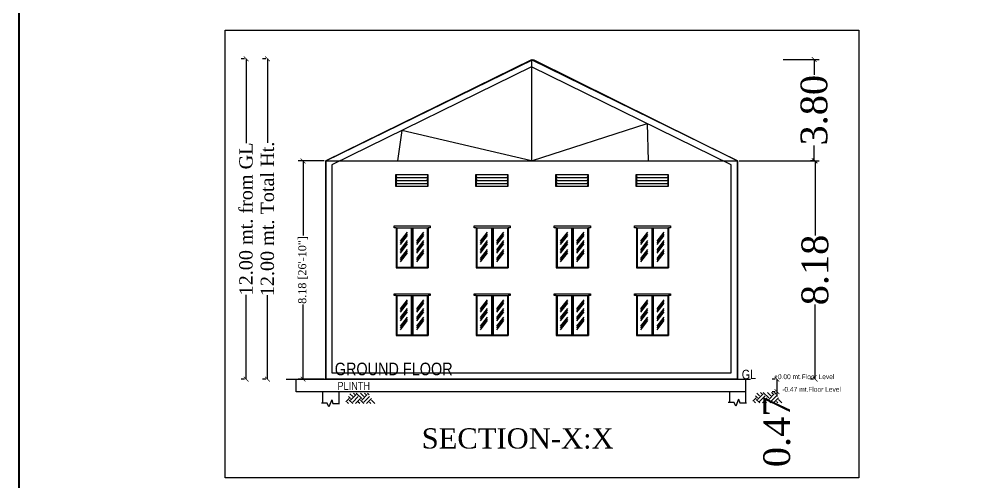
# Model space of a CAD drawing. Header units: inches. Extents: x -1613 to -235, y -419 to -299.
# Drawn here: x -1613.38 to -1577.2, y -343.29 to -325.97 of the extents above; entities that cross this region are included whole.
import ezdxf

# ---------------------------------------------------------------- set-up
doc = ezdxf.new("R2010")
doc.units = ezdxf.units.IN
doc.header["$MEASUREMENT"] = 0
doc.header["$PDMODE"] = 34
for name, color, linetype in [('_DIMENSION', 7, 'Continuous'), ('_FloorInSection', 132, 'Continuous'), ('_GroundLevel', 63, 'Continuous'), ('_Section', 75, 'Continuous'), ('_Window', 4, 'Continuous'), ('VENTILATION', 9, 'Continuous')]:
    doc.layers.add(name, color=color, linetype=linetype)
doc.styles.add('AutoDCRFont', font='ARIALN.TTF')
doc.styles.add('MtXpl_Arial_Narrow', font='ARIALN.TTF')
doc.styles.get("Standard").update_dxf_attribs({"font": 'times.ttf'})
doc.dimstyles.get("Standard").update_dxf_attribs({"dimtxt": 0.3, "dimasz": 0.18, "dimexe": 0.18, "dimexo": 0.0625, "dimgap": 0.09, "dimtad": 0, "dimzin": 0, "dimdsep": 46, "dimtxsty": 'Standard', "dimblk": 'ARCHTICK', "dimblk2": 'ARCHTICK', "dimcen": 0.09, "dimadec": 0, "dimazin": 0, "dimtfac": 1, "dimtofl": 0, "dimtmove": 0, "dimatfit": 3, "dimfxl": 1, "dimtolj": 1, "dimtzin": 0, "dimarcsym": 0})

# ---------------------------------------------------------------- blocks, each defined once
blk = doc.blocks.new('_ArchTick')
at = {"color": 0, "linetype": 'ByBlock', "const_width": 0.15}
blk.add_lwpolyline([(-0.5, -0.5), (0.5, 0.5)], dxfattribs=at)
blk = doc.blocks.new('*D304')
at = {"layer": '_DIMENSION', "color": 0, "lineweight": -2, "transparency": 16777216}
for p, q in [((-1583.644, -331.277), (-1583.762, -331.277)), ((-1583.582, -331.277), (-1583.582, -334.07)), ((-1583.582, -339.453), (-1583.582, -336.659)), ((-1583.644, -339.453), (-1583.762, -339.453))]:
    blk.add_line(p, q, dxfattribs=at)
at = {"layer": 'Defpoints', "color": 0, "transparency": 16777216}
for p in [(-1583.582, -331.277), (-1583.582, -339.453), (-1583.582, -339.453)]:
    blk.add_point(p, dxfattribs=at)
at = {"layer": '_DIMENSION', "color": 0, "lineweight": -2, "transparency": 16777216, "xscale": 0.18, "yscale": 0.18, "zscale": 0.18}
for p, rotation in [((-1583.582, -331.277), 90), ((-1583.582, -339.453), 270)]:
    blk.add_blockref('_ArchTick', p, dxfattribs=dict(at, rotation=rotation))
at = {"layer": '_DIMENSION', "color": 0, "transparency": 16777216, "insert": (-1583.582, -335.365), "char_height": 1, "attachment_point": 5, "rotation": 90}
blk.add_mtext('\\A1;8.18', dxfattribs=at)
blk = doc.blocks.new('*D305')
at = {"layer": '_DIMENSION', "color": 0, "lineweight": -2, "transparency": 16777216}
for p, q in [((-1585.075, -339.453), (-1585.192, -339.453)), ((-1585.012, -339.453), (-1585.012, -339.926)), ((-1585.075, -339.926), (-1585.192, -339.926)), ((-1585.012, -339.926), (-1585.012, -340.106))]:
    blk.add_line(p, q, dxfattribs=at)
at = {"layer": 'Defpoints', "color": 0, "transparency": 16777216}
for p in [(-1585.012, -339.453), (-1585.012, -339.926), (-1585.012, -339.926)]:
    blk.add_point(p, dxfattribs=at)
at = {"layer": '_DIMENSION', "color": 0, "lineweight": -2, "transparency": 16777216, "xscale": 0.18, "yscale": 0.18, "zscale": 0.18}
for p, rotation in [((-1585.012, -339.453), 90), ((-1585.012, -339.926), 270)]:
    blk.add_blockref('_ArchTick', p, dxfattribs=dict(at, rotation=rotation))
at = {"layer": '_DIMENSION', "color": 0, "transparency": 16777216, "insert": (-1585.012, -341.428), "char_height": 1, "attachment_point": 5, "rotation": 90}
blk.add_mtext('\\A1;0.47', dxfattribs=at)
blk = doc.blocks.new('*D306')
at = {"layer": '_DIMENSION', "color": 0, "lineweight": -2, "transparency": 16777216}
for p, q in [((-1604.95, -327.453), (-1605.068, -327.453)), ((-1604.888, -327.453), (-1604.888, -330.615)), ((-1604.888, -339.453), (-1604.888, -336.291)), ((-1604.95, -339.453), (-1605.068, -339.453))]:
    blk.add_line(p, q, dxfattribs=at)
at = {"layer": 'Defpoints', "color": 0, "transparency": 16777216}
for p in [(-1604.888, -327.453), (-1604.888, -327.453), (-1604.888, -339.453)]:
    blk.add_point(p, dxfattribs=at)
at = {"layer": '_DIMENSION', "color": 0, "lineweight": -2, "transparency": 16777216, "xscale": 0.18, "yscale": 0.18, "zscale": 0.18}
for p, rotation in [((-1604.888, -327.453), 90), ((-1604.888, -339.453), 270)]:
    blk.add_blockref('_ArchTick', p, dxfattribs=dict(at, rotation=rotation))
at = {"layer": '_DIMENSION', "color": 0, "lineweight": 15, "transparency": 16777216, "insert": (-1604.888, -333.453), "char_height": 0.5, "attachment_point": 5, "rotation": 90}
blk.add_mtext('\\A1;12.00 mt. from GL', dxfattribs=at)
blk = doc.blocks.new('*D308')
at = {"layer": '_DIMENSION', "color": 0, "lineweight": -2, "transparency": 16777216}
for p, q in [((-1604.15, -327.453), (-1604.268, -327.453)), ((-1604.088, -327.453), (-1604.088, -330.602)), ((-1604.088, -339.453), (-1604.088, -336.303)), ((-1604.15, -339.453), (-1604.268, -339.453))]:
    blk.add_line(p, q, dxfattribs=at)
at = {"layer": 'Defpoints', "color": 0, "transparency": 16777216}
for p in [(-1604.088, -327.453), (-1604.088, -327.453), (-1604.088, -339.453)]:
    blk.add_point(p, dxfattribs=at)
at = {"layer": '_DIMENSION', "color": 0, "lineweight": -2, "transparency": 16777216, "xscale": 0.18, "yscale": 0.18, "zscale": 0.18}
for p, rotation in [((-1604.088, -327.453), 90), ((-1604.088, -339.453), 270)]:
    blk.add_blockref('_ArchTick', p, dxfattribs=dict(at, rotation=rotation))
at = {"layer": '_DIMENSION', "color": 0, "lineweight": 15, "transparency": 16777216, "insert": (-1604.088, -333.453), "char_height": 0.5, "attachment_point": 5, "rotation": 90}
blk.add_mtext('\\A1;12.00 mt. Total Ht.', dxfattribs=at)
blk = doc.blocks.new('*D363')
at = {"layer": 'Defpoints', "color": 0, "transparency": 16777216}
for p in [(-1602.757, -331.277), (-1601.903, -331.277), (-1601.903, -339.453)]:
    blk.add_point(p, dxfattribs=at)
at = {"layer": 'VENTILATION', "color": 0, "lineweight": -2, "transparency": 16777216}
for p, q in [((-1601.965, -331.277), (-1602.937, -331.277)), ((-1602.757, -331.277), (-1602.757, -334.069)), ((-1602.757, -339.453), (-1602.757, -336.661)), ((-1601.965, -339.453), (-1602.937, -339.453))]:
    blk.add_line(p, q, dxfattribs=at)
at = {"layer": 'VENTILATION', "color": 0, "lineweight": -2, "transparency": 16777216, "xscale": 0.18, "yscale": 0.18, "zscale": 0.18}
for p, rotation in [((-1602.757, -331.277), 90), ((-1602.757, -339.453), 270)]:
    blk.add_blockref('_ArchTick', p, dxfattribs=dict(at, rotation=rotation))
at = {"layer": 'VENTILATION', "color": 0, "transparency": 16777216, "insert": (-1602.757, -335.365), "char_height": 0.3, "attachment_point": 5, "rotation": 90}
blk.add_mtext('\\A1;8.18 [26\'-10"]', dxfattribs=at)
blk = doc.blocks.new('*D371')
at = {"layer": '_DIMENSION', "color": 0, "lineweight": -2, "transparency": 16777216}
for p, q in [((-1584.779, -327.481), (-1583.437, -327.481)), ((-1583.617, -327.481), (-1583.617, -328.053)), ((-1583.617, -331.277), (-1583.617, -330.705)), ((-1586.43, -331.277), (-1583.437, -331.277))]:
    blk.add_line(p, q, dxfattribs=at)
at = {"layer": 'Defpoints', "color": 0, "transparency": 16777216}
for p in [(-1584.842, -327.481), (-1583.617, -327.481), (-1586.493, -331.277)]:
    blk.add_point(p, dxfattribs=at)
at = {"layer": '_DIMENSION', "color": 0, "lineweight": -2, "transparency": 16777216, "xscale": 0.18, "yscale": 0.18, "zscale": 0.18}
for p, rotation in [((-1583.617, -327.481), 90), ((-1583.617, -331.277), 270)]:
    blk.add_blockref('_ArchTick', p, dxfattribs=dict(at, rotation=rotation))
at = {"layer": '_DIMENSION', "color": 0, "transparency": 16777216, "insert": (-1583.617, -329.379), "char_height": 1, "attachment_point": 5, "rotation": 90}
blk.add_mtext('\\A1;3.80', dxfattribs=at)

msp = doc.modelspace()

# ---------------------------------------------------------------- hatches: boundary and pattern name
h = msp.add_hatch()
h.set_pattern_fill('EARTH', color=256, scale=1.178194, angle=405, style=0)
h.set_pattern_definition([(135, (-1524.74542, -429.7425), (-3e-16, 0.4165546), [0.2945486, -0.2945486]), (135, (-1524.66732, -429.6644), (-3e-16, 0.4165546), [0.2945486, -0.2945486]), (135, (-1524.5892, -429.5863), (-3e-16, 0.4165546), [0.2945486, -0.2945486]), (45, (-1524.5892, -429.53422), (0.4165546, 4e-16), [0.2945486, -0.2945486]), (45, (-1524.66732, -429.45612), (0.4165546, 4e-16), [0.2945486, -0.2945486]), (45, (-1524.74542, -429.37802), (0.4165546, 4e-16), [0.2945486, -0.2945486])])
h.paths.add_polyline_path([(-1600.98574, -339.97839), (-1600.32698, -339.97839), (-1600.05328, -340.36661), (-1601.18021, -340.36661)])
h = msp.add_hatch()
h.set_pattern_fill('EARTH', color=256, scale=1.178194, angle=405, style=0)
h.set_pattern_definition([(135, (-1509.50886, -429.71832), (-3e-16, 0.4165546), [0.2945486, -0.2945486]), (135, (-1509.43075, -429.64022), (-3e-16, 0.4165546), [0.2945486, -0.2945486]), (135, (-1509.35265, -429.56212), (-3e-16, 0.4165546), [0.2945486, -0.2945486]), (45, (-1509.35265, -429.51005), (0.4165546, 4e-16), [0.2945486, -0.2945486]), (45, (-1509.43075, -429.43194), (0.4165546, 4e-16), [0.2945486, -0.2945486]), (45, (-1509.50886, -429.35384), (0.4165546, 4e-16), [0.2945486, -0.2945486])])
h.paths.add_polyline_path([(-1585.74918, -339.95422), (-1585.09041, -339.95422), (-1584.81671, -340.34243), (-1585.94365, -340.34243)])

# ---------------------------------------------------------------- linework, layer by layer
for p, q in [((-1602.02719, -339.95001), (-1602.02719, -340.35215)), ((-1601.42177, -339.95001), (-1601.42177, -340.36048)), ((-1586.79063, -339.92584), (-1586.79063, -340.32797)), ((-1586.18521, -339.92584), (-1586.18521, -340.3363)), ((-1602.02719, -340.35215), (-1602.07062, -340.35215)), ((-1601.85347, -340.35215), (-1602.02719, -340.35215)), ((-1601.79354, -340.48848), (-1601.85347, -340.35215)), ((-1601.68236, -340.22371), (-1601.79354, -340.48848)), ((-1601.68236, -340.22371), (-1601.63979, -340.36048)), ((-1601.63979, -340.36048), (-1601.42177, -340.36048)), ((-1601.42177, -340.36048), (-1601.39485, -340.36048)), ((-1586.79063, -340.32797), (-1586.83406, -340.32797)), ((-1586.61691, -340.32797), (-1586.79063, -340.32797)), ((-1586.55697, -340.4643), (-1586.61691, -340.32797)), ((-1586.44579, -340.19953), (-1586.55697, -340.4643)), ((-1586.44579, -340.19953), (-1586.40323, -340.3363)), ((-1586.40323, -340.3363), (-1586.18521, -340.3363)), ((-1586.18521, -340.3363), (-1586.15828, -340.3363))]:
    msp.add_line(p, q)
at = {"color": 7, "lineweight": 35}
msp.add_lwpolyline([(-1470.57496, -418.10815), (-1613.3788, -418.10815), (-1613.3788, -299.347), (-1470.57496, -299.347)], close=True, dxfattribs=at)
for points in [[(-1594.19781, -327.49769), (-1601.90281, -331.27657), (-1601.90281, -339.45284), (-1586.49281, -339.45284), (-1586.49281, -331.27657)], [(-1594.19781, -327.75386), (-1601.67281, -331.41994), (-1601.67281, -339.22284), (-1586.72281, -339.22284), (-1586.72281, -331.41994)]]:
    msp.add_lwpolyline(points, close=True)
for points in [[(-1594.19781, -327.49769), (-1594.19781, -331.27657)], [(-1594.19781, -327.49769), (-1594.19781, -331.27657)], [(-1594.19781, -331.27657), (-1589.87249, -329.8752), (-1589.82792, -331.27657)], [(-1594.19781, -331.27657), (-1599.05218, -330.13466), (-1599.22401, -331.27657)], [(-1601.90281, -331.27657), (-1586.49281, -331.27657)]]:
    msp.add_lwpolyline(points)
at = {"layer": '_FloorInSection'}
for points in [[(-1601.90281, -331.27657), (-1594.14443, -327.48136), (-1586.49281, -331.27657), (-1586.49281, -339.45284), (-1601.90281, -339.45284)], [(-1603.01429, -339.45284), (-1586.18521, -339.45284), (-1586.18521, -339.92584), (-1603.01429, -339.92584)]]:
    msp.add_lwpolyline(points, close=True, dxfattribs=at)
at = {"layer": '_GroundLevel'}
msp.add_lwpolyline([(-1603.39381, -339.45284), (-1586.00286, -339.45284)], dxfattribs=at)
at = {"layer": '_Section'}
msp.add_lwpolyline([(-1605.67115, -326.37524), (-1581.94806, -326.37524), (-1581.94806, -343.14612), (-1605.67115, -343.14612)], close=True, dxfattribs=at)
at = {"layer": '_Window'}
for p, q in [((-1599.34781, -333.78521), (-1599.34781, -333.71465)), ((-1599.34781, -333.71465), (-1598.07281, -333.71465)), ((-1599.27281, -333.78521), (-1599.34781, -333.78521)), ((-1599.27281, -333.78521), (-1598.07281, -333.78521)), ((-1599.27281, -333.78521), (-1599.27281, -335.28521)), ((-1599.24281, -333.78521), (-1599.24281, -335.28521)), ((-1598.86001, -333.9433), (-1599.12515, -334.28562)), ((-1598.70281, -333.78521), (-1598.70281, -335.28521)), ((-1598.67281, -333.78521), (-1598.67281, -335.28521)), ((-1598.64281, -333.78521), (-1598.64281, -335.28521)), ((-1598.24625, -333.9433), (-1598.51139, -334.28562)), ((-1598.10281, -333.78521), (-1598.10281, -335.28521)), ((-1598.07281, -333.71465), (-1597.99781, -333.71465)), ((-1598.07281, -333.78521), (-1598.07281, -335.28521)), ((-1597.99781, -333.78521), (-1598.07281, -333.78521)), ((-1597.99781, -333.71465), (-1597.99781, -333.78521)), ((-1596.34781, -333.78521), (-1596.34781, -333.71465)), ((-1596.34781, -333.71465), (-1595.07281, -333.71465)), ((-1596.27281, -333.78521), (-1596.34781, -333.78521)), ((-1596.27281, -333.78521), (-1595.07281, -333.78521)), ((-1596.27281, -333.78521), (-1596.27281, -335.28521)), ((-1596.24281, -333.78521), (-1596.24281, -335.28521)), ((-1595.86001, -333.9433), (-1596.12515, -334.28562)), ((-1595.70281, -333.78521), (-1595.70281, -335.28521)), ((-1595.67281, -333.78521), (-1595.67281, -335.28521)), ((-1595.64281, -333.78521), (-1595.64281, -335.28521)), ((-1595.24625, -333.9433), (-1595.51139, -334.28562)), ((-1595.10281, -333.78521), (-1595.10281, -335.28521)), ((-1595.07281, -333.71465), (-1594.99781, -333.71465)), ((-1595.07281, -333.78521), (-1595.07281, -335.28521)), ((-1594.99781, -333.78521), (-1595.07281, -333.78521)), ((-1594.99781, -333.71465), (-1594.99781, -333.78521)), ((-1593.34781, -333.78521), (-1593.34781, -333.71465)), ((-1593.34781, -333.71465), (-1592.07281, -333.71465)), ((-1593.27281, -333.78521), (-1593.34781, -333.78521)), ((-1593.27281, -333.78521), (-1592.07281, -333.78521)), ((-1593.27281, -333.78521), (-1593.27281, -335.28521)), ((-1593.24281, -333.78521), (-1593.24281, -335.28521)), ((-1592.86001, -333.9433), (-1593.12515, -334.28562)), ((-1592.70281, -333.78521), (-1592.70281, -335.28521)), ((-1592.67281, -333.78521), (-1592.67281, -335.28521)), ((-1592.64281, -333.78521), (-1592.64281, -335.28521)), ((-1592.24625, -333.9433), (-1592.51139, -334.28562)), ((-1592.10281, -333.78521), (-1592.10281, -335.28521)), ((-1592.07281, -333.71465), (-1591.99781, -333.71465)), ((-1592.07281, -333.78521), (-1592.07281, -335.28521)), ((-1591.99781, -333.78521), (-1592.07281, -333.78521)), ((-1591.99781, -333.71465), (-1591.99781, -333.78521)), ((-1590.34781, -333.78521), (-1590.34781, -333.71465)), ((-1590.34781, -333.71465), (-1589.07281, -333.71465)), ((-1590.27281, -333.78521), (-1590.34781, -333.78521)), ((-1590.27281, -333.78521), (-1589.07281, -333.78521)), ((-1590.27281, -333.78521), (-1590.27281, -335.28521)), ((-1590.24281, -333.78521), (-1590.24281, -335.28521)), ((-1589.86001, -333.9433), (-1590.12515, -334.28562)), ((-1589.70281, -333.78521), (-1589.70281, -335.28521)), ((-1589.67281, -333.78521), (-1589.67281, -335.28521)), ((-1589.64281, -333.78521), (-1589.64281, -335.28521)), ((-1589.24625, -333.9433), (-1589.51139, -334.28562)), ((-1589.10281, -333.78521), (-1589.10281, -335.28521)), ((-1589.07281, -333.71465), (-1588.99781, -333.71465)), ((-1589.07281, -333.78521), (-1589.07281, -335.28521)), ((-1588.99781, -333.78521), (-1589.07281, -333.78521)), ((-1588.99781, -333.71465), (-1588.99781, -333.78521)), ((-1598.86001, -334.00444), (-1599.12515, -334.34675)), ((-1598.86001, -334.06965), (-1599.12515, -334.41196)), ((-1598.86001, -334.26413), (-1599.12515, -334.60645)), ((-1598.24625, -334.00444), (-1598.51139, -334.34675)), ((-1598.24625, -334.06965), (-1598.51139, -334.41196)), ((-1598.24625, -334.26413), (-1598.51139, -334.60645)), ((-1595.86001, -334.00444), (-1596.12515, -334.34675)), ((-1595.86001, -334.06965), (-1596.12515, -334.41196)), ((-1595.86001, -334.26413), (-1596.12515, -334.60645)), ((-1595.24625, -334.00444), (-1595.51139, -334.34675)), ((-1595.24625, -334.06965), (-1595.51139, -334.41196)), ((-1595.24625, -334.26413), (-1595.51139, -334.60645)), ((-1592.86001, -334.00444), (-1593.12515, -334.34675)), ((-1592.86001, -334.06965), (-1593.12515, -334.41196)), ((-1592.86001, -334.26413), (-1593.12515, -334.60645)), ((-1592.24625, -334.00444), (-1592.51139, -334.34675)), ((-1592.24625, -334.06965), (-1592.51139, -334.41196)), ((-1592.24625, -334.26413), (-1592.51139, -334.60645)), ((-1589.86001, -334.00444), (-1590.12515, -334.34675)), ((-1589.86001, -334.06965), (-1590.12515, -334.41196)), ((-1589.86001, -334.26413), (-1590.12515, -334.60645)), ((-1589.24625, -334.00444), (-1589.51139, -334.34675)), ((-1589.24625, -334.06965), (-1589.51139, -334.41196)), ((-1589.24625, -334.26413), (-1589.51139, -334.60645)), ((-1598.86001, -334.32527), (-1599.12515, -334.66759)), ((-1598.86001, -334.39048), (-1599.12515, -334.7328)), ((-1598.86001, -334.59376), (-1599.12515, -334.93608)), ((-1598.86001, -334.65489), (-1599.12515, -334.99721)), ((-1598.24625, -334.32527), (-1598.51139, -334.66759)), ((-1598.24625, -334.39048), (-1598.51139, -334.7328)), ((-1598.24625, -334.59376), (-1598.51139, -334.93608)), ((-1598.24625, -334.65489), (-1598.51139, -334.99721)), ((-1595.86001, -334.32527), (-1596.12515, -334.66759)), ((-1595.86001, -334.39048), (-1596.12515, -334.7328)), ((-1595.86001, -334.59376), (-1596.12515, -334.93608)), ((-1595.86001, -334.65489), (-1596.12515, -334.99721)), ((-1595.24625, -334.32527), (-1595.51139, -334.66759)), ((-1595.24625, -334.39048), (-1595.51139, -334.7328)), ((-1595.24625, -334.59376), (-1595.51139, -334.93608)), ((-1595.24625, -334.65489), (-1595.51139, -334.99721)), ((-1592.86001, -334.32527), (-1593.12515, -334.66759)), ((-1592.86001, -334.39048), (-1593.12515, -334.7328)), ((-1592.86001, -334.59376), (-1593.12515, -334.93608)), ((-1592.86001, -334.65489), (-1593.12515, -334.99721)), ((-1592.24625, -334.32527), (-1592.51139, -334.66759)), ((-1592.24625, -334.39048), (-1592.51139, -334.7328)), ((-1592.24625, -334.59376), (-1592.51139, -334.93608)), ((-1592.24625, -334.65489), (-1592.51139, -334.99721)), ((-1589.86001, -334.32527), (-1590.12515, -334.66759)), ((-1589.86001, -334.39048), (-1590.12515, -334.7328)), ((-1589.86001, -334.59376), (-1590.12515, -334.93608)), ((-1589.86001, -334.65489), (-1590.12515, -334.99721)), ((-1589.24625, -334.32527), (-1589.51139, -334.66759)), ((-1589.24625, -334.39048), (-1589.51139, -334.7328)), ((-1589.24625, -334.59376), (-1589.51139, -334.93608)), ((-1589.24625, -334.65489), (-1589.51139, -334.99721)), ((-1598.86001, -334.7201), (-1599.12515, -335.06242)), ((-1598.24625, -334.7201), (-1598.51139, -335.06242)), ((-1595.86001, -334.7201), (-1596.12515, -335.06242)), ((-1595.24625, -334.7201), (-1595.51139, -335.06242)), ((-1592.86001, -334.7201), (-1593.12515, -335.06242)), ((-1592.24625, -334.7201), (-1592.51139, -335.06242)), ((-1589.86001, -334.7201), (-1590.12515, -335.06242)), ((-1589.24625, -334.7201), (-1589.51139, -335.06242)), ((-1599.27281, -335.25521), (-1598.07281, -335.25521)), ((-1599.27281, -335.28521), (-1598.07281, -335.28521)), ((-1596.27281, -335.25521), (-1595.07281, -335.25521)), ((-1596.27281, -335.28521), (-1595.07281, -335.28521)), ((-1593.27281, -335.25521), (-1592.07281, -335.25521)), ((-1593.27281, -335.28521), (-1592.07281, -335.28521)), ((-1590.27281, -335.25521), (-1589.07281, -335.25521)), ((-1590.27281, -335.28521), (-1589.07281, -335.28521)), ((-1599.34781, -336.32284), (-1599.34781, -336.25229)), ((-1599.34781, -336.25229), (-1598.07281, -336.25229)), ((-1599.27281, -336.32284), (-1599.34781, -336.32284)), ((-1599.27281, -336.32284), (-1598.07281, -336.32284)), ((-1599.27281, -336.32284), (-1599.27281, -337.82284)), ((-1599.24281, -336.32284), (-1599.24281, -337.82284)), ((-1598.86001, -336.48094), (-1599.12515, -336.82326)), ((-1598.70281, -336.32284), (-1598.70281, -337.82284)), ((-1598.67281, -336.32284), (-1598.67281, -337.82284)), ((-1598.64281, -336.32284), (-1598.64281, -337.82284)), ((-1598.24625, -336.48094), (-1598.51139, -336.82326)), ((-1598.10281, -336.32284), (-1598.10281, -337.82284)), ((-1598.07281, -336.25229), (-1597.99781, -336.25229)), ((-1598.07281, -336.32284), (-1598.07281, -337.82284)), ((-1597.99781, -336.32284), (-1598.07281, -336.32284)), ((-1597.99781, -336.25229), (-1597.99781, -336.32284)), ((-1596.34781, -336.32284), (-1596.34781, -336.25229)), ((-1596.34781, -336.25229), (-1595.07281, -336.25229)), ((-1596.27281, -336.32284), (-1596.34781, -336.32284)), ((-1596.27281, -336.32284), (-1595.07281, -336.32284)), ((-1596.27281, -336.32284), (-1596.27281, -337.82284)), ((-1596.24281, -336.32284), (-1596.24281, -337.82284)), ((-1595.86001, -336.48094), (-1596.12515, -336.82326)), ((-1595.70281, -336.32284), (-1595.70281, -337.82284)), ((-1595.67281, -336.32284), (-1595.67281, -337.82284)), ((-1595.64281, -336.32284), (-1595.64281, -337.82284)), ((-1595.24625, -336.48094), (-1595.51139, -336.82326)), ((-1595.10281, -336.32284), (-1595.10281, -337.82284)), ((-1595.07281, -336.25229), (-1594.99781, -336.25229)), ((-1595.07281, -336.32284), (-1595.07281, -337.82284)), ((-1594.99781, -336.32284), (-1595.07281, -336.32284)), ((-1594.99781, -336.25229), (-1594.99781, -336.32284)), ((-1593.34781, -336.32284), (-1593.34781, -336.25229)), ((-1593.34781, -336.25229), (-1592.07281, -336.25229)), ((-1593.27281, -336.32284), (-1593.34781, -336.32284)), ((-1593.27281, -336.32284), (-1592.07281, -336.32284)), ((-1593.27281, -336.32284), (-1593.27281, -337.82284)), ((-1593.24281, -336.32284), (-1593.24281, -337.82284)), ((-1592.86001, -336.48094), (-1593.12515, -336.82326)), ((-1592.70281, -336.32284), (-1592.70281, -337.82284)), ((-1592.67281, -336.32284), (-1592.67281, -337.82284)), ((-1592.64281, -336.32284), (-1592.64281, -337.82284)), ((-1592.24625, -336.48094), (-1592.51139, -336.82326)), ((-1592.10281, -336.32284), (-1592.10281, -337.82284)), ((-1592.07281, -336.25229), (-1591.99781, -336.25229)), ((-1592.07281, -336.32284), (-1592.07281, -337.82284)), ((-1591.99781, -336.32284), (-1592.07281, -336.32284)), ((-1591.99781, -336.25229), (-1591.99781, -336.32284)), ((-1590.34781, -336.32284), (-1590.34781, -336.25229)), ((-1590.34781, -336.25229), (-1589.07281, -336.25229)), ((-1590.27281, -336.32284), (-1590.34781, -336.32284)), ((-1590.27281, -336.32284), (-1589.07281, -336.32284)), ((-1590.27281, -336.32284), (-1590.27281, -337.82284)), ((-1590.24281, -336.32284), (-1590.24281, -337.82284)), ((-1589.86001, -336.48094), (-1590.12515, -336.82326)), ((-1589.70281, -336.32284), (-1589.70281, -337.82284)), ((-1589.67281, -336.32284), (-1589.67281, -337.82284)), ((-1589.64281, -336.32284), (-1589.64281, -337.82284)), ((-1589.24625, -336.48094), (-1589.51139, -336.82326)), ((-1589.10281, -336.32284), (-1589.10281, -337.82284)), ((-1589.07281, -336.25229), (-1588.99781, -336.25229)), ((-1589.07281, -336.32284), (-1589.07281, -337.82284)), ((-1588.99781, -336.32284), (-1589.07281, -336.32284)), ((-1588.99781, -336.25229), (-1588.99781, -336.32284)), ((-1598.86001, -336.54207), (-1599.12515, -336.88439)), ((-1598.86001, -336.60728), (-1599.12515, -336.9496)), ((-1598.86001, -336.80177), (-1599.12515, -337.14409)), ((-1598.24625, -336.54207), (-1598.51139, -336.88439)), ((-1598.24625, -336.60728), (-1598.51139, -336.9496)), ((-1598.24625, -336.80177), (-1598.51139, -337.14409)), ((-1595.86001, -336.54207), (-1596.12515, -336.88439)), ((-1595.86001, -336.60728), (-1596.12515, -336.9496)), ((-1595.86001, -336.80177), (-1596.12515, -337.14409)), ((-1595.24625, -336.54207), (-1595.51139, -336.88439)), ((-1595.24625, -336.60728), (-1595.51139, -336.9496)), ((-1595.24625, -336.80177), (-1595.51139, -337.14409)), ((-1592.86001, -336.54207), (-1593.12515, -336.88439)), ((-1592.86001, -336.60728), (-1593.12515, -336.9496)), ((-1592.86001, -336.80177), (-1593.12515, -337.14409)), ((-1592.24625, -336.54207), (-1592.51139, -336.88439)), ((-1592.24625, -336.60728), (-1592.51139, -336.9496)), ((-1592.24625, -336.80177), (-1592.51139, -337.14409)), ((-1589.86001, -336.54207), (-1590.12515, -336.88439)), ((-1589.86001, -336.60728), (-1590.12515, -336.9496)), ((-1589.86001, -336.80177), (-1590.12515, -337.14409)), ((-1589.24625, -336.54207), (-1589.51139, -336.88439)), ((-1589.24625, -336.60728), (-1589.51139, -336.9496)), ((-1589.24625, -336.80177), (-1589.51139, -337.14409)), ((-1598.86001, -336.86291), (-1599.12515, -337.20523)), ((-1598.86001, -336.92812), (-1599.12515, -337.27044)), ((-1598.86001, -337.1314), (-1599.12515, -337.47372)), ((-1598.86001, -337.19253), (-1599.12515, -337.53485)), ((-1598.24625, -336.86291), (-1598.51139, -337.20523)), ((-1598.24625, -336.92812), (-1598.51139, -337.27044)), ((-1598.24625, -337.1314), (-1598.51139, -337.47372)), ((-1598.24625, -337.19253), (-1598.51139, -337.53485)), ((-1595.86001, -336.86291), (-1596.12515, -337.20523)), ((-1595.86001, -336.92812), (-1596.12515, -337.27044)), ((-1595.86001, -337.1314), (-1596.12515, -337.47372)), ((-1595.86001, -337.19253), (-1596.12515, -337.53485)), ((-1595.24625, -336.86291), (-1595.51139, -337.20523)), ((-1595.24625, -336.92812), (-1595.51139, -337.27044)), ((-1595.24625, -337.1314), (-1595.51139, -337.47372)), ((-1595.24625, -337.19253), (-1595.51139, -337.53485)), ((-1592.86001, -336.86291), (-1593.12515, -337.20523)), ((-1592.86001, -336.92812), (-1593.12515, -337.27044)), ((-1592.86001, -337.1314), (-1593.12515, -337.47372)), ((-1592.86001, -337.19253), (-1593.12515, -337.53485)), ((-1592.24625, -336.86291), (-1592.51139, -337.20523)), ((-1592.24625, -336.92812), (-1592.51139, -337.27044)), ((-1592.24625, -337.1314), (-1592.51139, -337.47372)), ((-1592.24625, -337.19253), (-1592.51139, -337.53485)), ((-1589.86001, -336.86291), (-1590.12515, -337.20523)), ((-1589.86001, -336.92812), (-1590.12515, -337.27044)), ((-1589.86001, -337.1314), (-1590.12515, -337.47372)), ((-1589.86001, -337.19253), (-1590.12515, -337.53485)), ((-1589.24625, -336.86291), (-1589.51139, -337.20523)), ((-1589.24625, -336.92812), (-1589.51139, -337.27044)), ((-1589.24625, -337.1314), (-1589.51139, -337.47372)), ((-1589.24625, -337.19253), (-1589.51139, -337.53485)), ((-1598.86001, -337.25774), (-1599.12515, -337.60006)), ((-1598.24625, -337.25774), (-1598.51139, -337.60006)), ((-1595.86001, -337.25774), (-1596.12515, -337.60006)), ((-1595.24625, -337.25774), (-1595.51139, -337.60006)), ((-1592.86001, -337.25774), (-1593.12515, -337.60006)), ((-1592.24625, -337.25774), (-1592.51139, -337.60006)), ((-1589.86001, -337.25774), (-1590.12515, -337.60006)), ((-1589.24625, -337.25774), (-1589.51139, -337.60006)), ((-1599.27281, -337.79284), (-1598.07281, -337.79284)), ((-1599.27281, -337.82284), (-1598.07281, -337.82284)), ((-1596.27281, -337.79284), (-1595.07281, -337.79284)), ((-1596.27281, -337.82284), (-1595.07281, -337.82284)), ((-1593.27281, -337.79284), (-1592.07281, -337.79284)), ((-1593.27281, -337.82284), (-1592.07281, -337.82284)), ((-1590.27281, -337.79284), (-1589.07281, -337.79284)), ((-1590.27281, -337.82284), (-1589.07281, -337.82284))]:
    msp.add_line(p, q, dxfattribs=at)
at = {"layer": 'VENTILATION'}
for p, q in [((-1599.28489, -331.79053), (-1598.08489, -331.79053)), ((-1599.28489, -332.24053), (-1599.28489, -331.79053)), ((-1599.28489, -331.79053), (-1599.25795, -331.89527)), ((-1599.28489, -331.89527), (-1598.08489, -331.89527)), ((-1599.28489, -331.89527), (-1599.25396, -332.01553)), ((-1599.28489, -332.01553), (-1598.08489, -332.01553)), ((-1599.28489, -332.01553), (-1599.25623, -332.12695)), ((-1599.28489, -332.12912), (-1598.08489, -332.12912)), ((-1599.28489, -332.12912), (-1599.25623, -332.24053)), ((-1598.08489, -331.89527), (-1598.11582, -332.01553)), ((-1598.08489, -332.01553), (-1598.11354, -332.12695)), ((-1598.08489, -332.12912), (-1598.11354, -332.24053)), ((-1598.08489, -331.79053), (-1598.11182, -331.89527)), ((-1598.08489, -331.79053), (-1598.08489, -332.24053)), ((-1596.28489, -331.79053), (-1595.08489, -331.79053)), ((-1596.28489, -332.24053), (-1596.28489, -331.79053)), ((-1596.28489, -331.79053), (-1596.25795, -331.89527)), ((-1596.28489, -331.89527), (-1595.08489, -331.89527)), ((-1596.28489, -331.89527), (-1596.25396, -332.01553)), ((-1596.28489, -332.01553), (-1595.08489, -332.01553)), ((-1596.28489, -332.01553), (-1596.25623, -332.12695)), ((-1596.28489, -332.12912), (-1595.08489, -332.12912)), ((-1596.28489, -332.12912), (-1596.25623, -332.24053)), ((-1595.08489, -331.89527), (-1595.11582, -332.01553)), ((-1595.08489, -332.01553), (-1595.11354, -332.12695)), ((-1595.08489, -332.12912), (-1595.11354, -332.24053)), ((-1595.08489, -331.79053), (-1595.11182, -331.89527)), ((-1595.08489, -331.79053), (-1595.08489, -332.24053)), ((-1593.28489, -331.79053), (-1592.08489, -331.79053)), ((-1593.28489, -332.24053), (-1593.28489, -331.79053)), ((-1593.28489, -331.79053), (-1593.25795, -331.89527)), ((-1593.28489, -331.89527), (-1592.08489, -331.89527)), ((-1593.28489, -331.89527), (-1593.25396, -332.01553)), ((-1593.28489, -332.01553), (-1592.08489, -332.01553)), ((-1593.28489, -332.01553), (-1593.25623, -332.12695)), ((-1593.28489, -332.12912), (-1592.08489, -332.12912)), ((-1593.28489, -332.12912), (-1593.25623, -332.24053)), ((-1592.08489, -331.89527), (-1592.11582, -332.01553)), ((-1592.08489, -332.01553), (-1592.11354, -332.12695)), ((-1592.08489, -332.12912), (-1592.11354, -332.24053)), ((-1592.08489, -331.79053), (-1592.11182, -331.89527)), ((-1592.08489, -331.79053), (-1592.08489, -332.24053)), ((-1590.28489, -331.79053), (-1589.08489, -331.79053)), ((-1590.28489, -332.24053), (-1590.28489, -331.79053)), ((-1590.28489, -331.79053), (-1590.25795, -331.89527)), ((-1590.28489, -331.89527), (-1589.08489, -331.89527)), ((-1590.28489, -331.89527), (-1590.25396, -332.01553)), ((-1590.28489, -332.01553), (-1589.08489, -332.01553)), ((-1590.28489, -332.01553), (-1590.25623, -332.12695)), ((-1590.28489, -332.12912), (-1589.08489, -332.12912)), ((-1590.28489, -332.12912), (-1590.25623, -332.24053)), ((-1589.08489, -331.89527), (-1589.11582, -332.01553)), ((-1589.08489, -332.01553), (-1589.11354, -332.12695)), ((-1589.08489, -332.12912), (-1589.11354, -332.24053)), ((-1589.08489, -331.79053), (-1589.11182, -331.89527)), ((-1589.08489, -331.79053), (-1589.08489, -332.24053)), ((-1598.08489, -332.24053), (-1599.28489, -332.24053)), ((-1595.08489, -332.24053), (-1596.28489, -332.24053)), ((-1592.08489, -332.24053), (-1593.28489, -332.24053)), ((-1589.08489, -332.24053), (-1590.28489, -332.24053))]:
    msp.add_line(p, q, dxfattribs=at)

# ---------------------------------------------------------------- texts
at = {"layer": '_FloorInSection', "style": 'AutoDCRFont'}
for s, height, p in [('GROUND FLOOR ', 0.4717917, (-1601.56861, -339.30761)), ('PLINTH', 0.3, (-1601.46848, -339.8551))]:
    msp.add_text(s, height=height, dxfattribs=at).set_placement(p)
at = {"layer": '_FloorInSection', "lineweight": 30, "style": 'AutoDCRFont'}
for s, p in [('+0.00 mt.Floor Level ', (-1585.1199, -339.45284)), ('-0.47 mt.Floor Level ', (-1584.81229, -339.92584))]:
    msp.add_text(s, height=0.18, dxfattribs=at).set_placement(p)
at = {"layer": '_GroundLevel', "style": 'MtXpl_Arial_Narrow'}
msp.add_text('GL', height=0.35, dxfattribs=at).set_placement((-1586.32908, -339.45284))
at = {"layer": '_Section', "insert": (-1598.31292, -341.29347), "char_height": 0.7580579, "attachment_point": 1}
msp.add_mtext_dynamic_manual_height_columns('SECTION-X:X', width=7.7403913, gutter_width=1.89514, heights=[0], dxfattribs=at)

# ---------------------------------------------------------------- dimensions: what is measured, and where the dimension line sits
at = {"layer": '_DIMENSION', "color": 255, "lineweight": 15}
for p1, p2, text, picture, middle in [((-1604.88754, -339.45284), (-1604.88754, -327.45284), '12.00 mt. from GL', '*D306', (-1604.88754, -333.45284)), ((-1604.08754, -339.45284), (-1604.08754, -327.45284), '12.00 mt. Total Ht.', '*D308', (-1604.08754, -333.45284))]:
    dim = msp.add_aligned_dim(p1=p1, p2=p2, distance=0, text=text, dimstyle='Standard', override={"dimtxt": 0.5}, dxfattribs=at)
    dim.commit()
    dim.dimension.update_dxf_attribs({"geometry": picture, "text_midpoint": middle})
at = {"layer": '_DIMENSION'}
dim = msp.add_linear_dim(base=(-1583.61749, -327.48136), p1=(-1586.49281, -331.27657), p2=(-1584.84154, -327.48136), angle=90, dimstyle='Standard', override={"dimtxt": 1}, dxfattribs=at)
dim.commit()
dim.dimension.update_dxf_attribs({"geometry": '*D371', "text_midpoint": (-1583.61749, -329.37897), "dimtype": 160})
for p1, p2, text, picture, middle in [((-1583.58177, -331.27657), (-1583.58177, -339.45284), '8.18', '*D304', (-1583.58177, -335.36471)), ((-1585.01229, -339.45284), (-1585.01229, -339.92584), '0.47', '*D305', (-1585.01229, -341.42835))]:
    dim = msp.add_aligned_dim(p1=p1, p2=p2, distance=0, text=text, dimstyle='Standard', override={"dimtxt": 1}, dxfattribs=at)
    dim.commit()
    dim.dimension.update_dxf_attribs({"geometry": picture, "text_midpoint": middle})
at = {"layer": 'VENTILATION'}
dim = msp.add_linear_dim(base=(-1602.75673, -331.27657), p1=(-1601.90281, -339.45284), p2=(-1601.90281, -331.27657), angle=90, dimstyle='Standard', dxfattribs=at)
dim.commit()
dim.dimension.update_dxf_attribs({"geometry": '*D363', "text_midpoint": (-1602.75673, -335.36471)})

doc.saveas('drawing.dxf')
